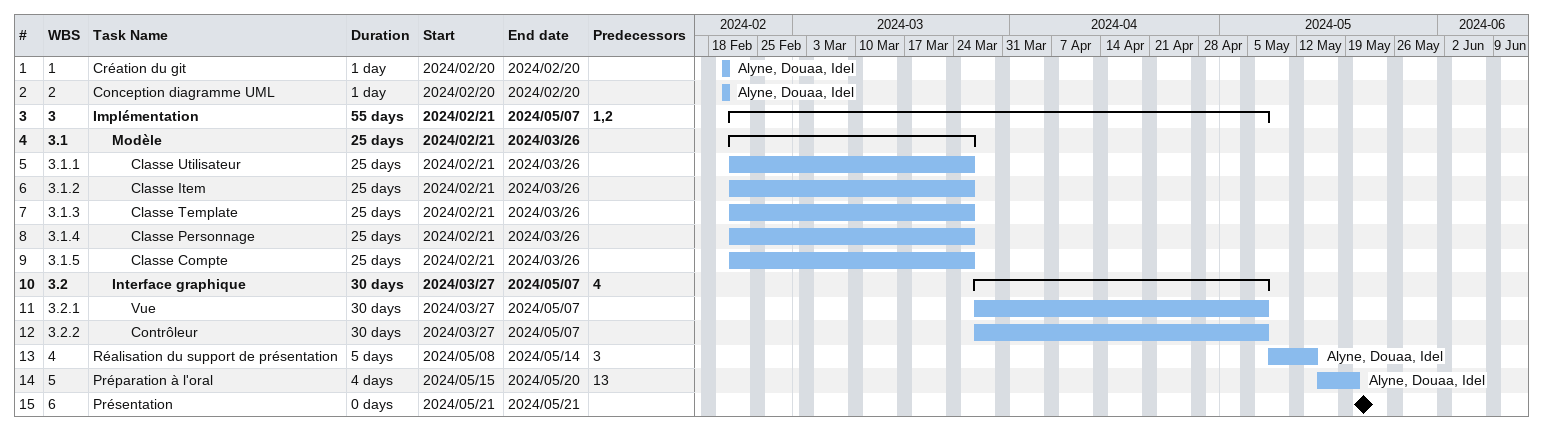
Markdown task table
| ID | WBS | Task | Duration | Start | Finish | Predecessors | Resources |
|---|---|---|---|---|---|---|---|
| 1 | 1 | Création du git | 1d | 2024-02-20 | 2024-02-20 |  | Alyne, Douaa, Idel |
| 2 | 2 | Conception diagramme UML | 1d | 2024-02-20 | 2024-02-20 |  | Alyne, Douaa, Idel |
| 3 | 3 | **Implémentation** | 55d | 2024-02-21 | 2024-05-07 | 1, 2 |  |
| 4 | 3.1 | **Modèle** | 25d | 2024-02-21 | 2024-03-26 |  |  |
| 5 | 3.1.1 | Classe Utilisateur | 25d | 2024-02-21 | 2024-03-26 |  |  |
| 6 | 3.1.2 | Classe Item | 25d | 2024-02-21 | 2024-03-26 |  |  |
| 7 | 3.1.3 | Classe Template | 25d | 2024-02-21 | 2024-03-26 |  |  |
| 8 | 3.1.4 | Classe Personnage | 25d | 2024-02-21 | 2024-03-26 |  |  |
| 9 | 3.1.5 | Classe Compte | 25d | 2024-02-21 | 2024-03-26 |  |  |
| 10 | 3.2 | **Interface graphique** | 30d | 2024-03-27 | 2024-05-07 | 4 |  |
| 11 | 3.2.1 | Vue | 30d | 2024-03-27 | 2024-05-07 |  |  |
| 12 | 3.2.2 | Contrôleur | 30d | 2024-03-27 | 2024-05-07 |  |  |
| 13 | 4 | Réalisation du support de présentation | 5d | 2024-05-08 | 2024-05-14 | 3 | Alyne, Douaa, Idel |
| 14 | 5 | Préparation à l'oral | 4d | 2024-05-15 | 2024-05-20 | 13 | Alyne, Douaa, Idel |
| 15 | 6 | Présentation | 0d | 2024-05-21 | 2024-05-21 |  |  |
